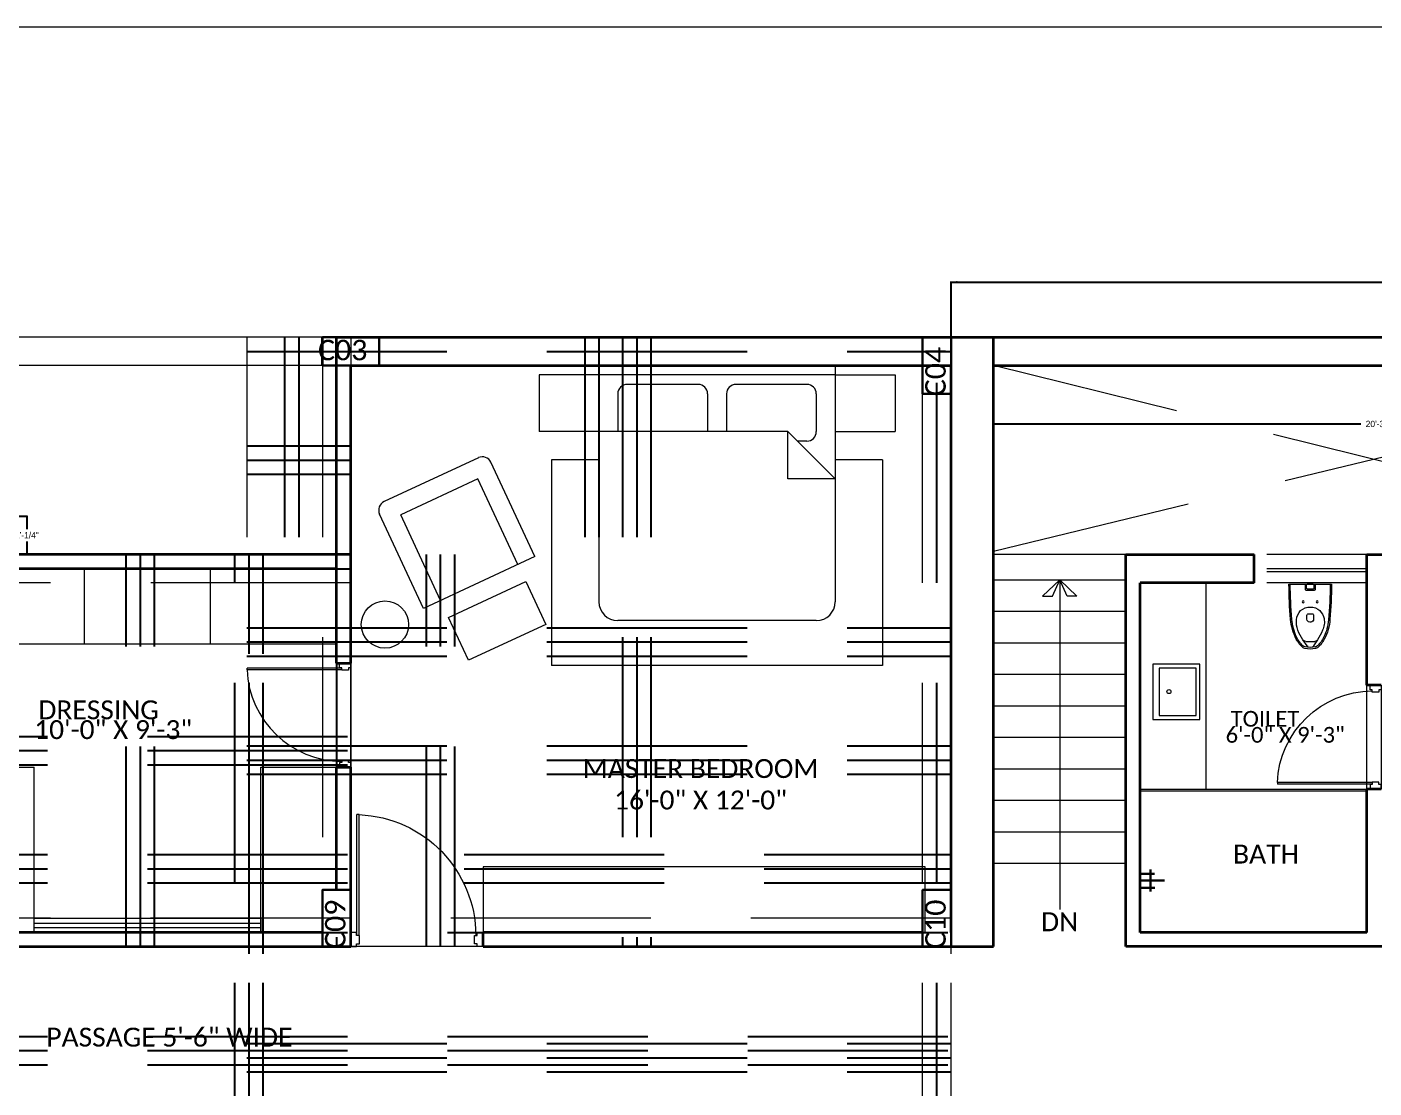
# Model space of a CAD drawing. Header units: inches. Extents: x -315739 to 560314, y 0 to 7836.
# Drawn here: x 315603.4 to 316030.9, y 6176.7 to 6513.6 of the extents above; entities that cross this region are included whole.
import ezdxf

# ---------------------------------------------------------------- set-up
doc = ezdxf.new("R2010")
doc.units = ezdxf.units.IN
doc.header["$LTSCALE"] = 5
doc.header["$MEASUREMENT"] = 0
doc.linetypes.add('DASHED', pattern=[19.05, 12.7, -6.35])
doc.linetypes.add('DASHED2', pattern=[9.525, 6.35, -3.175])
doc.layers.get('0').update_dxf_attribs({"linetype": 'CONTINUOUS', "lineweight": 0})
for name, color, linetype, lineweight in [('BEAM', 1, 'DASHED', 9), ('COLUMN912', 7, 'CONTINUOUS', 30), ('DI02', 5, 'CONTINUOUS', 5), ('DOOR', 7, 'CONTINUOUS', 9), ('FORMAT', 7, 'CONTINUOUS', 9), ('FUR', 32, 'CONTINUOUS', 18), ('furniture', 44, 'CONTINUOUS', 5), ('PLUMBING SHAFT', 5, 'CONTINUOUS', 30), ('PROJECTION', 7, 'DASHED', 20), ('Sanitary Fix', 122, 'CONTINUOUS', 13), ('STAIR', 6, 'CONTINUOUS', 9), ('TC', 7, 'CONTINUOUS', 5), ('TEXT', 7, 'CONTINUOUS', 15), ('VAINT', 4, 'DASHED2', 9), ('WALL', 7, 'CONTINUOUS', 35), ('WALL11', 7, 'CONTINUOUS', 30)]:
    doc.layers.add(name, color=color, linetype=linetype, lineweight=lineweight)
doc.layers.add('CenterLines', color=7, linetype='DASHED')
doc.layers.add('COLUMN H', color=253, linetype='CONTINUOUS', lineweight=5, true_color=0xb0b0b0)
doc.styles.add('calibri', font='calibri')
doc.dimstyles.get("Standard").update_dxf_attribs({"dimtxt": 2, "dimasz": 2, "dimexe": 0.18, "dimexo": 0.0625, "dimgap": 1, "dimtad": 0, "dimtih": 1, "dimtoh": 1, "dimdec": 1, "dimzin": 0, "dimdsep": 46, "dimlunit": 4, "dimcen": 0.09, "dimclrd": 5, "dimclre": 5, "dimclrt": 5, "dimadec": 0, "dimazin": 0, "dimtfac": 1, "dimtdec": 4, "dimtofl": 0, "dimtmove": 0, "dimatfit": 3, "dimfxl": 0.25, "dimtolj": 1, "dimtzin": 0, "dimarcsym": 0})

# ---------------------------------------------------------------- blocks, each defined once
blk = doc.blocks.new('A$C04F40293')
at = {"layer": 'DOOR', "color": 0, "lineweight": 9}
for p, q in [((39.33, 3.58), (39.33, 41.92)), ((39.33, 41.92), (40.02, 41.92)), ((40.02, 3.58), (40.02, 41.92)), ((0, 0), (42, 0))]:
    blk.add_line(p, q, dxfattribs=at)
at = {"layer": 'DOOR', "color": 0}
for p, q in [((1.85, 4.5), (0, 4.5)), ((0, 0), (0, 4.5)), ((1.85, 3.58), (1.85, 4.5)), ((40.15, 3.58), (40.15, 4.5)), ((40.15, 4.5), (42, 4.5)), ((42, 4.5), (42, 0)), ((2.77, 3.58), (1.85, 3.58)), ((1.85, 0), (1.85, 0.92)), ((1.85, 0.92), (2.77, 0.92)), ((2.77, 0.92), (2.77, 3.58)), ((39.23, 0.92), (39.23, 3.58)), ((39.23, 3.58), (40.15, 3.58)), ((40.15, 0.92), (39.23, 0.92)), ((40.15, 0), (40.15, 0.92)), ((0, 0), (1.85, 0)), ((42, 0), (40.15, 0))]:
    blk.add_line(p, q, dxfattribs=at)
at = {"layer": 'DOOR', "color": 0, "lineweight": 9}
blk.add_arc((40.91, 3.35), 38.6, 92.3483, 179.6623, dxfattribs=at)
blk = doc.blocks.new('W.C.RR')
at = {"layer": 'Sanitary Fix', "lineweight": 15}
for p, q in [((-406.56, -27.56), (-408.19, -30)), ((-407, -29.28), (-403.53, -29.28)), ((-402.4, -30), (-404.01, -27.56)), ((-405.13, -36.98), (-405.51, -36.98)), ((-406.62, -38.11), (-406.62, -39.68)), ((-406.06, -40.24), (-404.55, -40.24)), ((-403.99, -39.67), (-403.99, -38.11)), ((-413.69, -51.96), (-396.94, -51.96)), ((-407.3, -51.96), (-407.3, -49.83)), ((-407.03, -49.57), (-403.59, -49.57)), ((-406.86, -51.96), (-406.86, -50.37)), ((-406.56, -50.1), (-404.04, -50.1)), ((-406.46, -51.96), (-406.46, -52.03)), ((-406.46, -52.03), (-404.11, -52.03)), ((-406.12, -52.03), (-406.12, -52.4)), ((-406.12, -52.4), (-404.48, -52.4)), ((-405.79, -52.03), (-405.79, -51.96)), ((-404.79, -52.03), (-404.79, -51.96)), ((-404.48, -52.4), (-404.48, -52.03)), ((-404.11, -52.03), (-404.11, -51.96)), ((-403.77, -50.43), (-403.77, -51.96)), ((-403.29, -49.89), (-403.29, -51.96))]:
    blk.add_line(p, q, dxfattribs=at)
for centre in [(-408.1, -44.96), (-402.61, -44.96)]:
    blk.add_circle(centre, 0.358, dxfattribs=at)
for centre, radius, start, end in [((-407.19, -27.87), 1.36, 100.3332, 132.8161), ((-405.33, -37.38), 11.04, 79.0024, 100.9976), ((-403.51, -28.23), 1.72, 53.3983, 80.1871), ((-391.07, -40.33), 22.18, 153.1364, 174.1184), ((-392.18, -39.78), 20.45, 154.9076, 175.1535), ((-400.27, -35.98), 12.02, 130.761, 151.8362), ((-399.63, -36.3), 12.22, 134.4074, 154.8903), ((-391.75, -41.02), 19.8, 146.1601, 158.6011), ((-406.92, -29.12), 2, 102.4978, 129.0597), ((-407, -30.42), 1.14, 90, 145.7536), ((-405.33, -39.27), 12.27, 80.4841, 99.5159), ((-405.97, -28.04), 0.757, 100.9251, 141.0236), ((-404.51, -27.89), 0.599, 33.3554, 84.696), ((-403.53, -30.32), 1.04, 30.9018, 90), ((-403.48, -28.53), 1.38, 44.4952, 82.3555), ((-410.79, -36.19), 11.96, 25.153, 46.1614), ((-410.07, -35.55), 11.54, 27.3045, 48.9088), ((-469.36, -66.89), 76.45, 25.7005, 28.856), ((-416.53, -39.23), 18.46, 4.3585, 26.0983), ((-416.84, -39.45), 19.36, 4.1483, 28.3887), ((-401.94, -37.02), 8.85, 158.6011, 185.8382), ((-405.51, -38.09), 1.11, 90, 180.5857), ((-405.12, -38.11), 1.13, 0, 90.5296), ((-407.14, -36.95), 7.4, 348.905, 25.7005), ((-221.7, -52.58), 191.99, 175.6595, 179.8129), ((-206.24, -54.32), 206.96, 175.4918, 179.3454), ((-404.79, -37.32), 5.99, 185.8382, 224.1772), ((-405.3, -37.15), 5.76, 228.8891, 311.1109), ((-406.06, -39.68), 0.56, 180, 270.535), ((-404.55, -39.68), 0.56, 270, 0.5829), ((-405.95, -37.18), 6.18, 315.8228, 348.905), ((-538.26, -51.43), 140.79, 359.7854, 5.545), ((-554.28, -51.81), 157.34, 359.9445, 5.0138), ((-407.03, -49.83), 0.267, 90.024, 180), ((-406.59, -50.37), 0.269, 83.9983, 180), ((-404.04, -50.37), 0.273, 348.5553, 90), ((-403.59, -49.86), 0.298, 354.5234, 90)]:
    blk.add_arc(centre, radius, start, end, dxfattribs=at)
blk = doc.blocks.new('j')
at = {"layer": 'Sanitary Fix', "xscale": 0.8438057731173103, "yscale": 0.8438057731173103, "rotation": 180}
blk.add_blockref('W.C.RR', (13938.89, 1941.96), dxfattribs=at)
blk = doc.blocks.new('*D5')
at = {"layer": 'DI02', "color": 5, "linetype": 'ByBlock', "lineweight": -2}
for p, q in [((315910.13, 6375.68), (315910.13, 6387.73)), ((315910.13, 6387.55), (316026.68, 6387.55)), ((316036.57, 6387.55), (316153.13, 6387.55)), ((316153.13, 6375.68), (316153.13, 6387.73))]:
    blk.add_line(p, q, dxfattribs=at)
for points in [[(315910.13, 6387.55), (315912.13, 6387.89), (315912.13, 6387.22)], [(316153.13, 6387.55), (316151.13, 6387.22), (316151.13, 6387.89)]]:
    blk.add_solid(points, dxfattribs=at)
at = {"layer": 'DI02', "color": 5, "linetype": 'CONTINUOUS', "lineweight": -2, "insert": (316031.63, 6387.55), "char_height": 2, "width": 7.8889, "attachment_point": 5}
blk.add_mtext('20\'-3"', dxfattribs=at)
blk = doc.blocks.new('*D7')
at = {"layer": 'DI02', "color": 5, "linetype": 'ByBlock', "lineweight": -2}
for p, q in [((315896.63, 6415.18), (315896.63, 6432.81)), ((315896.63, 6432.63), (316335.43, 6432.63)), ((316345.32, 6432.63), (316562.63, 6432.63)), ((316562.63, 6415.18), (316562.63, 6432.81))]:
    blk.add_line(p, q, dxfattribs=at)
for points in [[(315896.63, 6432.63), (315898.63, 6432.96), (315898.63, 6432.3)], [(316562.63, 6432.63), (316560.63, 6432.3), (316560.63, 6432.96)]]:
    blk.add_solid(points, dxfattribs=at)
at = {"layer": 'DI02', "color": 5, "linetype": 'CONTINUOUS', "lineweight": -2, "insert": (316340.38, 6432.63), "char_height": 2, "width": 7.8889, "attachment_point": 5}
blk.add_mtext('55\'-6"', dxfattribs=at)
blk = doc.blocks.new('sdfs')
at = {"layer": 'furniture'}
for p, q in [((270934.86, -13070.01), (270934.86, -13145.01)), ((271009.86, -13070.01), (270934.86, -13070.01)), ((271009.86, -13070.01), (271009.86, -13145.01)), ((270934.86, -13073.01), (270915.86, -13073.01)), ((270915.86, -13073.01), (270915.86, -13091.01)), ((270934.86, -13073.01), (270934.86, -13091.01)), ((271009.86, -13073.01), (270934.86, -13073.01)), ((270966.36, -13076.01), (270943.86, -13076.01)), ((271000.86, -13076.01), (270978.36, -13076.01)), ((271009.86, -13073.01), (271028.86, -13073.01)), ((271009.86, -13073.01), (271009.86, -13091.01)), ((271028.86, -13073.01), (271028.86, -13091.01)), ((270940.86, -13079.01), (270940.86, -13091.01)), ((270969.36, -13079.01), (270969.36, -13091.01)), ((270975.36, -13079.01), (270975.36, -13091.01)), ((271003.86, -13079.01), (271003.86, -13091.01)), ((270934.86, -13091.01), (270915.86, -13091.01)), ((270994.86, -13091.01), (270934.86, -13091.01)), ((270994.86, -13091.01), (271009.86, -13106.01)), ((270994.86, -13106.01), (270994.86, -13091.01)), ((271000.86, -13094.01), (270997.86, -13094.01)), ((271009.86, -13091.01), (271028.86, -13091.01)), ((270919.86, -13100.01), (270919.86, -13165.3)), ((270934.86, -13100.01), (270919.86, -13100.01)), ((271024.86, -13100.01), (271009.86, -13100.01)), ((271024.86, -13100.01), (271024.86, -13165.3)), ((271009.86, -13106.01), (270994.86, -13106.01)), ((271003.86, -13151.01), (270940.86, -13151.01)), ((271024.86, -13165.3), (270919.86, -13165.3))]:
    blk.add_line(p, q, dxfattribs=at)
for centre, radius, start, end in [((270943.86, -13079.01), 3, 90, 180), ((270966.36, -13079.01), 3, 0, 90), ((270978.36, -13079.01), 3, 90, 180), ((271000.86, -13079.01), 3, 0, 90), ((271000.86, -13091.01), 3, 270, 0), ((270940.86, -13145.01), 6, 180, 270), ((271003.86, -13145.01), 6, 270, 0)]:
    blk.add_arc(centre, radius, start, end, dxfattribs=at)
blk = doc.blocks.new('armchair1')
at = {"layer": 'FUR'}
for p, q in [((285637.33, 5856.89), (285628.79, 5825.01)), ((285672.88, 5850.47), (285641, 5859.01)), ((285642.35, 5852.44), (285635.36, 5826.36)), ((285671.32, 5844.67), (285642.35, 5852.44)), ((285672.88, 5850.47), (285662.78, 5812.8)), ((285664.34, 5818.59), (285635.36, 5826.36)), ((285662.78, 5812.8), (285630.91, 5821.34))]:
    blk.add_line(p, q, dxfattribs=at)
for centre, start, end in [((285640.22, 5856.11), 75, 165), ((285631.68, 5824.23), 165, 255)]:
    blk.add_arc(centre, 3, start, end, dxfattribs=at)
blk = doc.blocks.new('*D16')
at = {"layer": 'PLUMBING SHAFT', "color": 5, "linetype": 'ByBlock', "lineweight": -2}
for p, q in [((315593.44, 6358.29), (315603.55, 6358.29)), ((315603.37, 6358.29), (315603.37, 6354.2)), ((315603.37, 6350.2), (315603.37, 6346.11)), ((315593.44, 6346.11), (315603.55, 6346.11))]:
    blk.add_line(p, q, dxfattribs=at)
for points in [[(315603.37, 6358.29), (315603.7, 6356.29), (315603.03, 6356.29)], [(315603.37, 6346.11), (315603.03, 6348.11), (315603.7, 6348.11)]]:
    blk.add_solid(points, dxfattribs=at)
at = {"layer": 'PLUMBING SHAFT', "color": 5, "linetype": 'CONTINUOUS', "lineweight": -2, "insert": (315603.37, 6352.2), "char_height": 2, "width": 8.7778, "attachment_point": 5}
blk.add_mtext('1\'-1/4"', dxfattribs=at)

msp = doc.modelspace()

# ---------------------------------------------------------------- hatches: boundary and pattern name
at = {"layer": 'COLUMN H'}
h = msp.add_hatch(dxfattribs=at)
h.set_pattern_fill('AR-CONC', color=256, scale=0.25, style=0)
h.set_pattern_definition([])
h.paths.add_polyline_path([(315697.15, 6406.11), (315697.15, 6415.11), (315715.15, 6415.11), (315715.15, 6406.11)], flags=0)
h = msp.add_hatch(dxfattribs=at)
h.set_pattern_fill('AR-CONC', color=256, scale=0.25, style=0)
h.set_pattern_definition([])
h.paths.add_polyline_path([(315896.63, 6397.11), (315887.63, 6397.11), (315887.63, 6415.11), (315896.63, 6415.11)], flags=0)
h = msp.add_hatch(dxfattribs=at)
h.set_pattern_fill('AR-CONC', color=256, scale=0.25, style=0)
h.set_pattern_definition([])
h.paths.add_polyline_path([(315896.63, 6397.11), (315887.63, 6397.11), (315887.63, 6415.11), (315896.63, 6415.11)], flags=0)
h = msp.add_hatch(dxfattribs=at)
h.set_pattern_fill('AR-CONC', color=256, scale=0.25, style=0)
h.set_pattern_definition([])
h.paths.add_polyline_path([(315706.15, 6221.61), (315697.15, 6221.61), (315697.15, 6239.61), (315706.15, 6239.61)], flags=0)
h = msp.add_hatch(dxfattribs=at)
h.set_pattern_fill('AR-CONC', color=256, scale=0.25, style=0)
h.set_pattern_definition([])
h.paths.add_polyline_path([(315896.63, 6221.61), (315887.63, 6221.61), (315887.63, 6239.61), (315896.63, 6239.61)], flags=0)
h = msp.add_hatch(dxfattribs=at)
h.set_pattern_fill('AR-CONC', color=256, scale=0.25, style=0)
h.set_pattern_definition([])
h.paths.add_polyline_path([(315896.63, 6221.61), (315887.63, 6221.61), (315887.63, 6239.61), (315896.63, 6239.61)], flags=0)
at = {"layer": 'WALL11'}
h = msp.add_hatch(dxfattribs=at)
h.set_pattern_fill('ANSI31', color=4, angle=360, style=0)
h.set_pattern_definition([])
h.paths.add_polyline_path([(315677.65, 6230.61), (315605.63, 6230.61), (315605.63, 6229.11), (315677.65, 6229.11)], flags=0)

# ---------------------------------------------------------------- linework, layer by layer
for p, q in [((315581.63, 6278.61), (315605.63, 6278.61)), ((315677.65, 6278.61), (315701.63, 6278.61))]:
    msp.add_line(p, q)
at = {"layer": 'BEAM'}
for p, q in [((315673.15, 6415.11), (315673.15, 6346.11)), ((315896.63, 6415.11), (315673.15, 6415.11)), ((315697.15, 6415.11), (315697.15, 6221.61)), ((315706.15, 6415.11), (315706.15, 6221.61)), ((315887.63, 6146.61), (315887.63, 6415.11)), ((315887.63, 6146.61), (315887.63, 6415.11)), ((315896.63, 6124.11), (315896.63, 6415.11)), ((315896.63, 6146.61), (315896.63, 6415.11)), ((315896.63, 6406.11), (315673.15, 6406.11)), ((315706.15, 6346.11), (315014.63, 6346.11)), ((315706.15, 6337.11), (315014.63, 6337.11)), ((315896.63, 6230.61), (315451.13, 6230.61)), ((315896.63, 6221.61), (315451.13, 6221.61))]:
    msp.add_line(p, q, dxfattribs=at)
at = {"layer": 'CenterLines'}
for p, q in [((315685.15, 6415.11), (315685.15, 6346.11)), ((315689.65, 6415.11), (315689.65, 6346.11)), ((315701.65, 6415.11), (315701.65, 6221.61)), ((315780.39, 6415.11), (315780.39, 6346.11)), ((315780.39, 6415.11), (315780.39, 6346.11)), ((315784.89, 6415.11), (315784.89, 6346.11)), ((315784.89, 6415.11), (315784.89, 6346.11)), ((315792.39, 6415.11), (315792.39, 6221.61)), ((315792.39, 6415.11), (315792.39, 6221.61)), ((315796.89, 6415.11), (315796.89, 6221.61)), ((315796.89, 6415.11), (315796.89, 6221.61)), ((315796.89, 6415.11), (315796.89, 6221.61)), ((315796.89, 6415.11), (315796.89, 6221.61)), ((315801.39, 6415.11), (315801.39, 6221.61)), ((315801.39, 6415.11), (315801.39, 6221.61)), ((315892.13, 6146.61), (315892.13, 6415.11)), ((315892.13, 6146.61), (315892.13, 6415.11)), ((315892.13, 6146.61), (315892.13, 6415.11)), ((315892.13, 6146.61), (315892.13, 6415.11)), ((315673.15, 6410.61), (315896.63, 6410.61)), ((315673.15, 6380.61), (315706.15, 6380.61)), ((315673.15, 6376.11), (315706.15, 6376.11)), ((315673.15, 6376.11), (315706.15, 6376.11)), ((315673.15, 6371.61), (315706.15, 6371.61)), ((315622.89, 6346.11), (315622.89, 6346.11)), ((315627.39, 6346.11), (315627.39, 6346.11)), ((315634.89, 6221.61), (315634.89, 6346.11)), ((315639.39, 6221.61), (315639.39, 6346.11)), ((315639.39, 6221.61), (315639.39, 6346.11)), ((315643.89, 6221.61), (315643.89, 6346.11)), ((315669.38, 6146.61), (315669.38, 6346.11)), ((315669.38, 6146.61), (315669.38, 6346.11)), ((315673.88, 6124.11), (315673.88, 6346.11)), ((315673.88, 6146.61), (315673.88, 6346.11)), ((315673.88, 6146.61), (315673.88, 6346.11)), ((315673.88, 6146.61), (315673.88, 6346.11)), ((315678.38, 6124.11), (315678.38, 6346.11)), ((315678.38, 6146.61), (315678.38, 6346.11)), ((315730.13, 6221.61), (315730.13, 6346.11)), ((315730.13, 6221.61), (315730.13, 6346.11)), ((315734.63, 6221.61), (315734.63, 6346.11)), ((315734.63, 6221.61), (315734.63, 6346.11)), ((315734.63, 6221.61), (315734.63, 6346.11)), ((315734.63, 6221.61), (315734.63, 6346.11)), ((315739.13, 6221.61), (315739.13, 6346.11)), ((315739.13, 6221.61), (315739.13, 6346.11)), ((315014.63, 6341.61), (315706.15, 6341.61)), ((315673.15, 6322.86), (315896.63, 6322.86)), ((315673.15, 6318.36), (315896.63, 6318.36)), ((315673.15, 6318.36), (315896.63, 6318.36)), ((315673.15, 6313.86), (315896.63, 6313.86)), ((315451.13, 6288.36), (315706.15, 6288.36)), ((315673.15, 6285.36), (315896.63, 6285.36)), ((315451.13, 6283.86), (315706.15, 6283.86)), ((315451.13, 6283.86), (315706.15, 6283.86)), ((315673.15, 6280.86), (315896.63, 6280.86)), ((315673.15, 6280.86), (315896.63, 6280.86)), ((315451.13, 6279.36), (315706.15, 6279.36)), ((315673.15, 6276.36), (315896.63, 6276.36)), ((315451.13, 6250.86), (315706.15, 6250.86)), ((315742.13, 6250.86), (315896.63, 6250.86)), ((315451.13, 6246.36), (315706.15, 6246.36)), ((315451.13, 6246.36), (315706.15, 6246.36)), ((315742.13, 6246.36), (315896.63, 6246.36)), ((315742.13, 6246.36), (315896.63, 6246.36)), ((315451.13, 6241.86), (315706.15, 6241.86)), ((315742.13, 6241.86), (315896.63, 6241.86)), ((315451.13, 6226.11), (315896.63, 6226.11)), ((315451.13, 6193.11), (315896.63, 6193.11)), ((315673.15, 6190.86), (315896.63, 6190.86)), ((315451.13, 6188.61), (315896.63, 6188.61)), ((315451.13, 6188.61), (315896.63, 6188.61)), ((315673.15, 6186.36), (315896.63, 6186.36)), ((315673.15, 6186.36), (315896.63, 6186.36)), ((315451.13, 6184.11), (315896.63, 6184.11)), ((315673.15, 6181.86), (315896.63, 6181.86))]:
    msp.add_line(p, q, dxfattribs=at)
at = {"layer": 'COLUMN912', "color": 7}
for points in [[(315697.15, 6406.11), (315697.15, 6415.11), (315715.15, 6415.11), (315715.15, 6406.11)], [(315896.63, 6397.11), (315887.63, 6397.11), (315887.63, 6415.11), (315896.63, 6415.11)], [(315896.63, 6397.11), (315887.63, 6397.11), (315887.63, 6415.11), (315896.63, 6415.11)], [(315706.15, 6221.61), (315697.15, 6221.61), (315697.15, 6239.61), (315706.15, 6239.61)], [(315896.63, 6221.61), (315887.63, 6221.61), (315887.63, 6239.61), (315896.63, 6239.61)], [(315896.63, 6221.61), (315887.63, 6221.61), (315887.63, 6239.61), (315896.63, 6239.61)]]:
    msp.add_lwpolyline(points, close=True, dxfattribs=at)
at = {"layer": 'FORMAT'}
msp.add_lwpolyline([(314739.82, 6513.62), (316826.3, 6513.62), (316826.3, 5803.25), (314739.82, 5803.25)], close=True, dxfattribs=at)
at = {"layer": 'FUR', "color": 8}
for p, q in [((315621.63, 6317.61), (315621.63, 6341.61)), ((315661.63, 6317.61), (315661.63, 6341.61)), ((315701.63, 6317.61), (315581.63, 6317.61)), ((315605.63, 6226.11), (315605.63, 6278.61)), ((315677.65, 6226.11), (315677.65, 6278.61))]:
    msp.add_line(p, q, dxfattribs=at)
at = {"layer": 'FUR'}
msp.add_lwpolyline([(315737.2, 6326.12), (315761.67, 6337.53), (315768.01, 6323.93), (315743.54, 6312.52), (315737.2, 6326.12)], dxfattribs=at)
for points in [[(315888.44, 6246.92), (315748.13, 6246.92), (315748.13, 6226.11), (315888.44, 6226.11)], [(315605.63, 6230.61), (315677.65, 6230.61), (315677.65, 6226.11), (315605.63, 6226.11)], [(315605.63, 6229.11), (315677.65, 6229.11), (315677.65, 6227.61), (315605.63, 6227.61)]]:
    msp.add_lwpolyline(points, close=True, dxfattribs=at)
msp.add_circle((315716.99, 6323.88), 7.5, dxfattribs=at)
at = {"layer": 'PROJECTION'}
for p, q in [((315910.13, 6347.19), (316153.13, 6406.11)), ((316153.13, 6346.11), (315910.13, 6406.11)), ((315952.13, 6346.11), (315910.13, 6346.11))]:
    msp.add_line(p, q, dxfattribs=at)
at = {"layer": 'Sanitary Fix'}
for p, q in [((315977.63, 6271.61), (315977.63, 6337.11)), ((316028.63, 6271.61), (316028.63, 6304.61)), ((315956.63, 6271.61), (316028.63, 6271.61)), ((315956.63, 6271.11), (316028.63, 6271.11))]:
    msp.add_line(p, q, dxfattribs=at)
at = {"layer": 'Sanitary Fix', "lineweight": 30}
for p, q in [((315959.97, 6239.11), (315959.97, 6246.15)), ((315956.63, 6244.76), (315961.18, 6244.76)), ((315956.63, 6242.61), (315964.36, 6242.61)), ((315956.63, 6240.3), (315961.31, 6240.3))]:
    msp.add_line(p, q, dxfattribs=at)
at = {"layer": 'Sanitary Fix'}
for points in [[(315960.63, 6293.71), (315975.63, 6293.71), (315975.63, 6311.26), (315960.63, 6311.26)], [(315962.71, 6294.97), (315974.38, 6294.97), (315974.38, 6310.01), (315962.71, 6310.01)]]:
    msp.add_lwpolyline(points, close=True, dxfattribs=at)
msp.add_circle((315965.78, 6302.59), 0.651, dxfattribs=at)
at = {"layer": 'STAIR', "linetype": 'CONTINUOUS'}
for p, q in [((315910.13, 6338.11), (315952.13, 6338.11)), ((315910.13, 6328.11), (315952.13, 6328.11)), ((315910.13, 6318.11), (315952.13, 6318.11)), ((315910.13, 6308.11), (315952.13, 6308.11)), ((315910.13, 6298.11), (315952.13, 6298.11)), ((315910.13, 6288.11), (315952.13, 6288.11)), ((315910.13, 6278.11), (315952.13, 6278.11)), ((315910.13, 6268.11), (315952.13, 6268.11)), ((315910.13, 6258.11), (315952.13, 6258.11)), ((315910.13, 6248.11), (315952.13, 6248.11))]:
    msp.add_line(p, q, dxfattribs=at)
for points in [[(315931.13, 6338.11), (315925.68, 6332.93), (315928.79, 6332.93), (315931.13, 6338.11)], [(315931.13, 6338.11), (315931.13, 6233.37), (315931.13, 6233.37)], [(315931.13, 6338.11), (315936.58, 6332.93), (315933.47, 6332.93), (315931.13, 6338.11)]]:
    msp.add_lwpolyline(points, dxfattribs=at)
at = {"layer": 'VAINT', "color": 1}
for p, q in [((316028.63, 6346.11), (315992.88, 6346.11)), ((316028.63, 6341.61), (315992.88, 6341.61)), ((316028.63, 6340.61), (315992.88, 6340.61)), ((316028.63, 6337.11), (315992.88, 6337.11))]:
    msp.add_line(p, q, dxfattribs=at)
at = {"layer": 'WALL', "color": 8, "lineweight": 9}
for p, q in [((315697.15, 6415.11), (315014.63, 6415.11)), ((315697.15, 6406.11), (315014.63, 6406.11))]:
    msp.add_line(p, q, dxfattribs=at)
at = {"layer": 'WALL'}
for p, q in [((315697.15, 6406.11), (315697.15, 6415.11)), ((315701.65, 6311.61), (315701.65, 6415.11)), ((315701.65, 6415.11), (315910.13, 6415.11)), ((315910.13, 6221.61), (315910.13, 6415.11)), ((315910.13, 6415.11), (316562.63, 6415.11)), ((315706.15, 6406.11), (315896.63, 6406.11)), ((315706.15, 6311.61), (315706.15, 6406.11)), ((315896.63, 6226.11), (315896.63, 6406.11)), ((315910.13, 6406.11), (316091.38, 6406.11)), ((315706.13, 6346.11), (315547.13, 6346.11)), ((315952.13, 6346.11), (315992.88, 6346.11)), ((315952.13, 6221.61), (315952.13, 6346.11)), ((315992.88, 6337.11), (315992.88, 6346.11)), ((316028.63, 6346.11), (316162.13, 6346.11)), ((316028.63, 6304.61), (316028.63, 6346.11)), ((315701.63, 6341.61), (315581.63, 6341.61)), ((315992.88, 6337.11), (315956.63, 6337.11)), ((315956.63, 6226.11), (315956.63, 6337.11)), ((315701.65, 6311.61), (315706.15, 6311.61)), ((316033.13, 6304.61), (316028.63, 6304.61)), ((315701.63, 6278.61), (315706.15, 6278.61)), ((315701.65, 6239.61), (315701.65, 6278.61)), ((315706.15, 6221.61), (315706.15, 6278.61)), ((316033.13, 6271.61), (316028.63, 6271.61)), ((316028.63, 6226.11), (316028.63, 6271.61)), ((315697.15, 6226.11), (315581.63, 6226.11)), ((315748.13, 6221.61), (315748.13, 6226.11)), ((315887.63, 6226.11), (315748.13, 6226.11)), ((316028.63, 6226.11), (315956.63, 6226.11)), ((315512.63, 6221.61), (315706.15, 6221.61)), ((315748.13, 6221.61), (315910.13, 6221.61)), ((316162.13, 6221.61), (315952.13, 6221.61))]:
    msp.add_line(p, q, dxfattribs=at)

# ---------------------------------------------------------------- block references
at = {"layer": 'DOOR', "color": 7, "yscale": 0.7857146202308628}
for p, xscale, rotation in [((315706.15, 6278.61), 0.7857146202308628, 89.99999999999999), ((316033.13, 6304.61), -0.7857146202308628, 89.99999999999996)]:
    msp.add_blockref('A$C04F40293', p, dxfattribs=dict(at, xscale=xscale, rotation=rotation))
at = {"layer": 'DOOR', "color": 7, "xscale": -1.000011026222332, "yscale": 1.000011026222332}
msp.add_blockref('A$C04F40293', (315748.13, 6221.61), dxfattribs=at)
at = {"layer": 'FUR'}
msp.add_blockref('sdfs', (44850.02, 19476.13), dxfattribs=at)
at = {"layer": 'FUR', "rotation": 310}
msp.add_blockref('armchair1', (127655.87, 221423.01), dxfattribs=at)
at = {"layer": 'Sanitary Fix', "xscale": -0.9545454545456543, "yscale": 0.9545454545456543}
msp.add_blockref('j', (329642.39, 4441.18), dxfattribs=at)

# ---------------------------------------------------------------- texts
at = {"layer": 'TC', "insert": (315695.75, 6414.28), "char_height": 6.5, "width": 13, "attachment_point": 1, "style": 'calibri'}
msp.add_mtext(' C03', dxfattribs=at)
at = {"layer": 'TC', "char_height": 6.5, "attachment_point": 1, "rotation": 90, "style": 'calibri'}
for s, insert, width in [(' C04', (315888.44, 6396.37), 13.7222), (' C04', (315888.44, 6396.37), 13.7222), (' C09', (315697.96, 6220.87), 13), (' C10', (315888.44, 6220.87), 11.5556), (' C10', (315888.44, 6220.87), 11.5556)]:
    msp.add_mtext(s, dxfattribs=dict(at, insert=insert, width=width))
at = {"layer": 'TEXT', "style": 'calibri'}
for s, p in [('BATH', (315986.14, 6248)), ('DN', (315925.18, 6226.51))]:
    msp.add_text(s, height=6, dxfattribs=at).set_placement(p)
at = {"layer": 'TEXT', "color": 0, "lineweight": 5, "char_height": 6, "style": 'calibri'}
for s, insert, width, attachment_point in [('DRESSING', (315606.97, 6299.79), 36.6667, 1), (' 10\'-0" X 9\'-3"', (315603.57, 6290.48), 58.3333, 4), ('\\pxqc;MASTER BEDROOM\\P16\'-0" X 12\'-0"', (315768.4, 6281.16), 97.5, 1), ('PASSAGE 5\'-6" WIDE', (315609.54, 6195.87), 85.3333, 1)]:
    msp.add_mtext(s, dxfattribs=dict(at, insert=insert, width=width, attachment_point=attachment_point))
at = {"layer": 'TEXT', "char_height": 5, "style": 'calibri'}
for s, insert, width, attachment_point in [(' TOILET', (315985.37, 6296.45), 21.1111, 1), (' 6\'-0" X 9\'-3"', (315982.02, 6288.83), 45.8333, 4)]:
    msp.add_mtext(s, dxfattribs=dict(at, insert=insert, width=width, attachment_point=attachment_point))

# ---------------------------------------------------------------- dimensions: what is measured, and where the dimension line sits
at = {"layer": 'DI02'}
dim = msp.add_linear_dim(base=(316562.63, 6432.63), p1=(315896.63, 6415.11), p2=(316562.63, 6415.11), dimstyle='Standard', dxfattribs=at)
dim.commit()
dim.dimension.update_dxf_attribs({"geometry": '*D7', "text_midpoint": (316340.38, 6432.63)})
at = {"layer": 'DI02', "color": 7}
dim = msp.add_aligned_dim(p1=(315910.13, 6375.61), p2=(316153.13, 6375.61), distance=11.94, dimstyle='Standard', dxfattribs=at)
dim.commit()
dim.dimension.update_dxf_attribs({"geometry": '*D5', "text_midpoint": (316031.63, 6387.55)})
at = {"layer": 'PLUMBING SHAFT', "lineweight": 0}
dim = msp.add_linear_dim(base=(315603.37, 6346.11), p1=(315593.37, 6358.29), p2=(315593.37, 6346.11), angle=90, dimstyle='Standard', dxfattribs=at)
dim.commit()
dim.dimension.update_dxf_attribs({"geometry": '*D16', "text_midpoint": (315603.37, 6352.2)})

doc.saveas('drawing.dxf')
